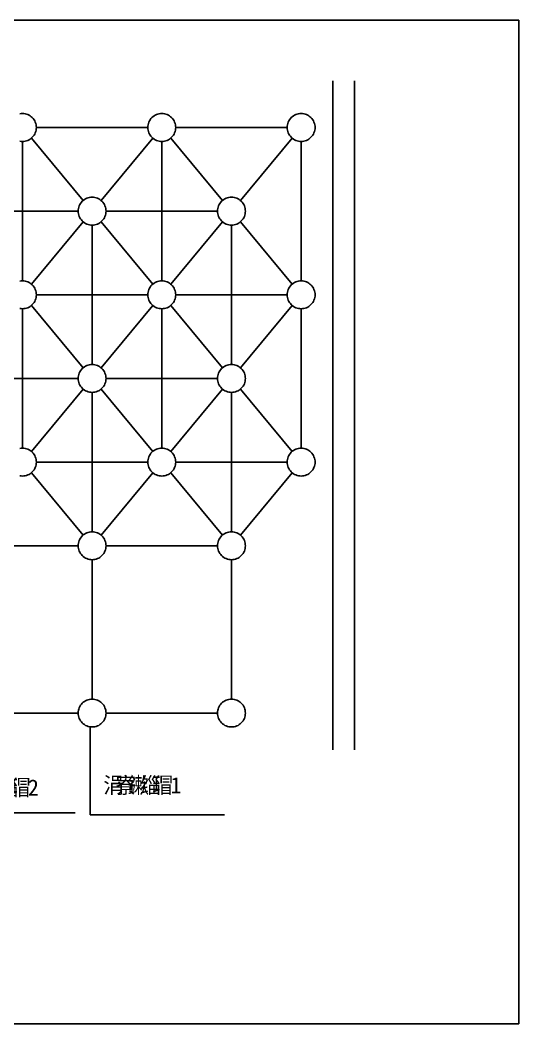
# Model space of a CAD drawing. Header units: metres. Extents: x 0 to 420, y 0 to 297.
# Drawn here: x 272.3 to 420, y 0 to 297 of the extents above; entities that cross this region are included whole.
import ezdxf

# ---------------------------------------------------------------- set-up
doc = ezdxf.new("R2010")
doc.units = ezdxf.units.M

msp = doc.modelspace()

# ---------------------------------------------------------------- linework, layer by layer
for p, q in [((420, 297), (0, 297)), ((420, 0), (420, 297)), ((364.89, 279.06), (364.89, 81.07)), ((371.3, 279.06), (371.3, 81.07)), ((310.15, 265.22), (277.15, 265.22)), ((277.15, 265.22), (310.15, 265.22)), ((351.4, 265.22), (318.4, 265.22)), ((318.4, 265.22), (351.4, 265.22)), ((275.66, 262.05), (291.01, 243.64)), ((296.29, 243.64), (311.63, 262.05)), ((316.91, 262.05), (332.26, 243.64)), ((337.54, 243.64), (352.88, 262.05)), ((273.02, 261.1), (273.02, 219.85)), ((314.27, 261.1), (314.27, 219.85)), ((355.52, 261.1), (355.52, 219.85)), ((256.52, 240.47), (289.52, 240.47)), ((297.77, 240.47), (330.77, 240.47)), ((275.66, 218.89), (291.01, 237.3)), ((293.65, 236.35), (293.65, 195.1)), ((296.29, 237.3), (311.63, 218.89)), ((316.91, 218.89), (332.26, 237.3)), ((334.9, 236.35), (334.9, 195.1)), ((337.54, 237.3), (352.88, 218.89)), ((310.15, 215.72), (277.15, 215.72)), ((310.15, 215.72), (277.15, 215.72)), ((277.15, 215.72), (310.15, 215.72)), ((318.4, 215.72), (351.4, 215.72)), ((351.4, 215.72), (318.4, 215.72)), ((351.4, 215.72), (318.4, 215.72)), ((273.02, 211.6), (273.02, 170.35)), ((275.66, 212.55), (291.01, 194.14)), ((296.29, 194.14), (311.63, 212.55)), ((314.27, 211.6), (314.27, 170.35)), ((316.91, 212.55), (332.26, 194.14)), ((337.54, 194.14), (352.88, 212.55)), ((355.52, 211.6), (355.52, 170.35)), ((256.52, 190.97), (289.52, 190.97)), ((297.77, 190.97), (330.77, 190.97)), ((275.66, 169.39), (291.01, 187.8)), ((296.29, 187.8), (311.63, 169.39)), ((316.91, 169.39), (332.26, 187.8)), ((337.54, 187.8), (352.88, 169.39)), ((293.65, 186.85), (293.65, 145.6)), ((334.9, 186.85), (334.9, 145.6)), ((310.15, 166.22), (277.15, 166.22)), ((310.15, 166.22), (277.15, 166.22)), ((277.15, 166.22), (310.15, 166.22)), ((318.4, 166.22), (351.4, 166.22)), ((351.4, 166.22), (318.4, 166.22)), ((351.4, 166.22), (318.4, 166.22)), ((275.66, 163.05), (291.01, 144.64)), ((296.29, 144.64), (311.63, 163.05)), ((316.91, 163.05), (332.26, 144.64)), ((337.54, 144.64), (352.88, 163.05)), ((256.52, 141.47), (289.52, 141.47)), ((297.77, 141.47), (330.77, 141.47)), ((293.65, 137.35), (293.65, 96.1)), ((334.9, 137.35), (334.9, 96.1)), ((256.52, 91.97), (289.52, 91.97)), ((297.77, 91.97), (330.77, 91.97)), ((293.1, 87.88), (293.1, 61.85)), ((241.18, 62.49), (288.61, 62.49)), ((293.1, 61.85), (332.84, 61.85)), ((0, 0), (420, 0))]:
    msp.add_line(p, q)
for points in [[(277.15, 265.22), (277.13, 265.63), (277.07, 266.03), (276.97, 266.42), (276.83, 266.8), (276.66, 267.17), (276.45, 267.51), (276.21, 267.84), (275.94, 268.14), (275.64, 268.41), (275.31, 268.65), (274.97, 268.86), (274.6, 269.03), (274.22, 269.17), (273.83, 269.27), (273.43, 269.33), (273.02, 269.35), (272.62, 269.33), (272.22, 269.27)], [(318.4, 265.22), (318.38, 265.63), (318.32, 266.03), (318.22, 266.42), (318.08, 266.8), (317.91, 267.17), (317.7, 267.51), (317.46, 267.84), (317.19, 268.14), (316.89, 268.41), (316.56, 268.65), (316.22, 268.86), (315.85, 269.03), (315.47, 269.17), (315.08, 269.27), (314.68, 269.33), (314.27, 269.35), (313.87, 269.33), (313.47, 269.27), (313.07, 269.17), (312.69, 269.03), (312.33, 268.86), (311.98, 268.65), (311.66, 268.41), (311.36, 268.14), (311.08, 267.84), (310.84, 267.51), (310.63, 267.17), (310.46, 266.8), (310.32, 266.42), (310.23, 266.03), (310.17, 265.63), (310.15, 265.22), (310.17, 264.82), (310.23, 264.42), (310.32, 264.03), (310.46, 263.64), (310.63, 263.28), (310.84, 262.93), (311.08, 262.61), (311.36, 262.31), (311.66, 262.03), (311.98, 261.79), (312.33, 261.59), (312.69, 261.41), (313.07, 261.28), (313.47, 261.18), (313.87, 261.12), (314.27, 261.1), (314.68, 261.12), (315.08, 261.18), (315.47, 261.28), (315.85, 261.41), (316.22, 261.59), (316.56, 261.79), (316.89, 262.03), (317.19, 262.31), (317.46, 262.61), (317.7, 262.93), (317.91, 263.28), (318.08, 263.64), (318.22, 264.03), (318.32, 264.42), (318.38, 264.82), (318.4, 265.22)], [(359.65, 265.22), (359.63, 265.63), (359.57, 266.03), (359.47, 266.42), (359.33, 266.8), (359.16, 267.17), (358.95, 267.51), (358.71, 267.84), (358.44, 268.14), (358.14, 268.41), (357.81, 268.65), (357.47, 268.86), (357.1, 269.03), (356.72, 269.17), (356.33, 269.27), (355.93, 269.33), (355.52, 269.35), (355.12, 269.33), (354.72, 269.27), (354.32, 269.17), (353.94, 269.03), (353.58, 268.86), (353.23, 268.65), (352.91, 268.41), (352.61, 268.14), (352.33, 267.84), (352.09, 267.51), (351.88, 267.17), (351.71, 266.8), (351.57, 266.42), (351.48, 266.03), (351.42, 265.63), (351.4, 265.22), (351.42, 264.82), (351.48, 264.42), (351.57, 264.03), (351.71, 263.64), (351.88, 263.28), (352.09, 262.93), (352.33, 262.61), (352.61, 262.31), (352.91, 262.03), (353.23, 261.79), (353.58, 261.59), (353.94, 261.41), (354.32, 261.28), (354.72, 261.18), (355.12, 261.12), (355.52, 261.1), (355.93, 261.12), (356.33, 261.18), (356.72, 261.28), (357.1, 261.41), (357.47, 261.59), (357.81, 261.79), (358.14, 262.03), (358.44, 262.31), (358.71, 262.61), (358.95, 262.93), (359.16, 263.28), (359.33, 263.64), (359.47, 264.03), (359.57, 264.42), (359.63, 264.82), (359.65, 265.22)], [(272.22, 261.18), (272.62, 261.12), (273.02, 261.1), (273.43, 261.12), (273.83, 261.18), (274.22, 261.28), (274.6, 261.41), (274.97, 261.59), (275.31, 261.79), (275.64, 262.03), (275.94, 262.31), (276.21, 262.61), (276.45, 262.93), (276.66, 263.28), (276.83, 263.64), (276.97, 264.03), (277.07, 264.42), (277.13, 264.82), (277.15, 265.22)], [(297.77, 240.47), (297.75, 240.88), (297.69, 241.28), (297.59, 241.67), (297.46, 242.05), (297.29, 242.42), (297.08, 242.76), (296.84, 243.09), (296.56, 243.39), (296.26, 243.66), (295.94, 243.9), (295.59, 244.11), (295.23, 244.28), (294.84, 244.42), (294.45, 244.52), (294.05, 244.58), (293.65, 244.6), (293.24, 244.58), (292.84, 244.52), (292.45, 244.42), (292.07, 244.28), (291.7, 244.11), (291.36, 243.9), (291.03, 243.66), (290.73, 243.39), (290.46, 243.09), (290.22, 242.76), (290.01, 242.42), (289.84, 242.05), (289.7, 241.67), (289.6, 241.28), (289.54, 240.88), (289.52, 240.47), (289.54, 240.07), (289.6, 239.67), (289.7, 239.28), (289.84, 238.89), (290.01, 238.53), (290.22, 238.18), (290.46, 237.86), (290.73, 237.56), (291.03, 237.28), (291.36, 237.04), (291.7, 236.84), (292.07, 236.66), (292.45, 236.53), (292.84, 236.43), (293.24, 236.37), (293.65, 236.35), (294.05, 236.37), (294.45, 236.43), (294.84, 236.53), (295.23, 236.66), (295.59, 236.84), (295.94, 237.04), (296.26, 237.28), (296.56, 237.56), (296.84, 237.86), (297.08, 238.18), (297.29, 238.53), (297.46, 238.89), (297.59, 239.28), (297.69, 239.67), (297.75, 240.07), (297.77, 240.47)], [(339.02, 240.47), (339, 240.88), (338.94, 241.28), (338.84, 241.67), (338.71, 242.05), (338.54, 242.42), (338.33, 242.76), (338.09, 243.09), (337.81, 243.39), (337.51, 243.66), (337.19, 243.9), (336.84, 244.11), (336.48, 244.28), (336.09, 244.42), (335.7, 244.52), (335.3, 244.58), (334.9, 244.6), (334.49, 244.58), (334.09, 244.52), (333.7, 244.42), (333.32, 244.28), (332.95, 244.11), (332.61, 243.9), (332.28, 243.66), (331.98, 243.39), (331.71, 243.09), (331.47, 242.76), (331.26, 242.42), (331.09, 242.05), (330.95, 241.67), (330.85, 241.28), (330.79, 240.88), (330.77, 240.47), (330.79, 240.07), (330.85, 239.67), (330.95, 239.28), (331.09, 238.89), (331.26, 238.53), (331.47, 238.18), (331.71, 237.86), (331.98, 237.56), (332.28, 237.28), (332.61, 237.04), (332.95, 236.84), (333.32, 236.66), (333.7, 236.53), (334.09, 236.43), (334.49, 236.37), (334.9, 236.35), (335.3, 236.37), (335.7, 236.43), (336.09, 236.53), (336.48, 236.66), (336.84, 236.84), (337.19, 237.04), (337.51, 237.28), (337.81, 237.56), (338.09, 237.86), (338.33, 238.18), (338.54, 238.53), (338.71, 238.89), (338.84, 239.28), (338.94, 239.67), (339, 240.07), (339.02, 240.47)], [(277.15, 215.72), (277.13, 216.13), (277.07, 216.53), (276.97, 216.92), (276.83, 217.3), (276.66, 217.67), (276.45, 218.01), (276.21, 218.34), (275.94, 218.64), (275.64, 218.91), (275.31, 219.15), (274.97, 219.36), (274.6, 219.53), (274.22, 219.67), (273.83, 219.77), (273.43, 219.83), (273.02, 219.85), (272.62, 219.83), (272.22, 219.77)], [(318.4, 215.72), (318.38, 216.13), (318.32, 216.53), (318.22, 216.92), (318.08, 217.3), (317.91, 217.67), (317.7, 218.01), (317.46, 218.34), (317.19, 218.64), (316.89, 218.91), (316.56, 219.15), (316.22, 219.36), (315.85, 219.53), (315.47, 219.67), (315.08, 219.77), (314.68, 219.83), (314.27, 219.85), (313.87, 219.83), (313.47, 219.77), (313.07, 219.67), (312.69, 219.53), (312.33, 219.36), (311.98, 219.15), (311.66, 218.91), (311.36, 218.64), (311.08, 218.34), (310.84, 218.01), (310.63, 217.67), (310.46, 217.3), (310.32, 216.92), (310.23, 216.53), (310.17, 216.13), (310.15, 215.72), (310.17, 215.32), (310.23, 214.92), (310.32, 214.53), (310.46, 214.14), (310.63, 213.78), (310.84, 213.43), (311.08, 213.11), (311.36, 212.81), (311.66, 212.53), (311.98, 212.29), (312.33, 212.09), (312.69, 211.91), (313.07, 211.78), (313.47, 211.68), (313.87, 211.62), (314.27, 211.6), (314.68, 211.62), (315.08, 211.68), (315.47, 211.78), (315.85, 211.91), (316.22, 212.09), (316.56, 212.29), (316.89, 212.53), (317.19, 212.81), (317.46, 213.11), (317.7, 213.43), (317.91, 213.78), (318.08, 214.14), (318.22, 214.53), (318.32, 214.92), (318.38, 215.32), (318.4, 215.72)], [(359.65, 215.72), (359.63, 216.13), (359.57, 216.53), (359.47, 216.92), (359.33, 217.3), (359.16, 217.67), (358.95, 218.01), (358.71, 218.34), (358.44, 218.64), (358.14, 218.91), (357.81, 219.15), (357.47, 219.36), (357.1, 219.53), (356.72, 219.67), (356.33, 219.77), (355.93, 219.83), (355.52, 219.85), (355.12, 219.83), (354.72, 219.77), (354.32, 219.67), (353.94, 219.53), (353.58, 219.36), (353.23, 219.15), (352.91, 218.91), (352.61, 218.64), (352.33, 218.34), (352.09, 218.01), (351.88, 217.67), (351.71, 217.3), (351.57, 216.92), (351.48, 216.53), (351.42, 216.13), (351.4, 215.72), (351.42, 215.32), (351.48, 214.92), (351.57, 214.53), (351.71, 214.14), (351.88, 213.78), (352.09, 213.43), (352.33, 213.11), (352.61, 212.81), (352.91, 212.53), (353.23, 212.29), (353.58, 212.09), (353.94, 211.91), (354.32, 211.78), (354.72, 211.68), (355.12, 211.62), (355.52, 211.6), (355.93, 211.62), (356.33, 211.68), (356.72, 211.78), (357.1, 211.91), (357.47, 212.09), (357.81, 212.29), (358.14, 212.53), (358.44, 212.81), (358.71, 213.11), (358.95, 213.43), (359.16, 213.78), (359.33, 214.14), (359.47, 214.53), (359.57, 214.92), (359.63, 215.32), (359.65, 215.72)], [(272.22, 211.68), (272.62, 211.62), (273.02, 211.6), (273.43, 211.62), (273.83, 211.68), (274.22, 211.78), (274.6, 211.91), (274.97, 212.09), (275.31, 212.29), (275.64, 212.53), (275.94, 212.81), (276.21, 213.11), (276.45, 213.43), (276.66, 213.78), (276.83, 214.14), (276.97, 214.53), (277.07, 214.92), (277.13, 215.32), (277.15, 215.72)], [(297.77, 190.97), (297.75, 191.38), (297.69, 191.78), (297.59, 192.17), (297.46, 192.55), (297.29, 192.92), (297.08, 193.26), (296.84, 193.59), (296.56, 193.89), (296.26, 194.16), (295.94, 194.4), (295.59, 194.61), (295.23, 194.78), (294.84, 194.92), (294.45, 195.02), (294.05, 195.08), (293.65, 195.1), (293.24, 195.08), (292.84, 195.02), (292.45, 194.92), (292.07, 194.78), (291.7, 194.61), (291.36, 194.4), (291.03, 194.16), (290.73, 193.89), (290.46, 193.59), (290.22, 193.26), (290.01, 192.92), (289.84, 192.55), (289.7, 192.17), (289.6, 191.78), (289.54, 191.38), (289.52, 190.97), (289.54, 190.57), (289.6, 190.17), (289.7, 189.78), (289.84, 189.39), (290.01, 189.03), (290.22, 188.68), (290.46, 188.36), (290.73, 188.06), (291.03, 187.78), (291.36, 187.54), (291.7, 187.34), (292.07, 187.16), (292.45, 187.03), (292.84, 186.93), (293.24, 186.87), (293.65, 186.85), (294.05, 186.87), (294.45, 186.93), (294.84, 187.03), (295.23, 187.16), (295.59, 187.34), (295.94, 187.54), (296.26, 187.78), (296.56, 188.06), (296.84, 188.36), (297.08, 188.68), (297.29, 189.03), (297.46, 189.39), (297.59, 189.78), (297.69, 190.17), (297.75, 190.57), (297.77, 190.97)], [(339.02, 190.97), (339, 191.38), (338.94, 191.78), (338.84, 192.17), (338.71, 192.55), (338.54, 192.92), (338.33, 193.26), (338.09, 193.59), (337.81, 193.89), (337.51, 194.16), (337.19, 194.4), (336.84, 194.61), (336.48, 194.78), (336.09, 194.92), (335.7, 195.02), (335.3, 195.08), (334.9, 195.1), (334.49, 195.08), (334.09, 195.02), (333.7, 194.92), (333.32, 194.78), (332.95, 194.61), (332.61, 194.4), (332.28, 194.16), (331.98, 193.89), (331.71, 193.59), (331.47, 193.26), (331.26, 192.92), (331.09, 192.55), (330.95, 192.17), (330.85, 191.78), (330.79, 191.38), (330.77, 190.97), (330.79, 190.57), (330.85, 190.17), (330.95, 189.78), (331.09, 189.39), (331.26, 189.03), (331.47, 188.68), (331.71, 188.36), (331.98, 188.06), (332.28, 187.78), (332.61, 187.54), (332.95, 187.34), (333.32, 187.16), (333.7, 187.03), (334.09, 186.93), (334.49, 186.87), (334.9, 186.85), (335.3, 186.87), (335.7, 186.93), (336.09, 187.03), (336.48, 187.16), (336.84, 187.34), (337.19, 187.54), (337.51, 187.78), (337.81, 188.06), (338.09, 188.36), (338.33, 188.68), (338.54, 189.03), (338.71, 189.39), (338.84, 189.78), (338.94, 190.17), (339, 190.57), (339.02, 190.97)], [(277.15, 166.22), (277.13, 166.63), (277.07, 167.03), (276.97, 167.42), (276.83, 167.8), (276.66, 168.17), (276.45, 168.51), (276.21, 168.84), (275.94, 169.14), (275.64, 169.41), (275.31, 169.65), (274.97, 169.86), (274.6, 170.03), (274.22, 170.17), (273.83, 170.27), (273.43, 170.33), (273.02, 170.35), (272.62, 170.33), (272.22, 170.27)], [(318.4, 166.22), (318.38, 166.63), (318.32, 167.03), (318.22, 167.42), (318.08, 167.8), (317.91, 168.17), (317.7, 168.51), (317.46, 168.84), (317.19, 169.14), (316.89, 169.41), (316.56, 169.65), (316.22, 169.86), (315.85, 170.03), (315.47, 170.17), (315.08, 170.27), (314.68, 170.33), (314.27, 170.35), (313.87, 170.33), (313.47, 170.27), (313.07, 170.17), (312.69, 170.03), (312.33, 169.86), (311.98, 169.65), (311.66, 169.41), (311.36, 169.14), (311.08, 168.84), (310.84, 168.51), (310.63, 168.17), (310.46, 167.8), (310.32, 167.42), (310.23, 167.03), (310.17, 166.63), (310.15, 166.22), (310.17, 165.82), (310.23, 165.42), (310.32, 165.03), (310.46, 164.64), (310.63, 164.28), (310.84, 163.93), (311.08, 163.61), (311.36, 163.31), (311.66, 163.03), (311.98, 162.79), (312.33, 162.59), (312.69, 162.41), (313.07, 162.28), (313.47, 162.18), (313.87, 162.12), (314.27, 162.1), (314.68, 162.12), (315.08, 162.18), (315.47, 162.28), (315.85, 162.41), (316.22, 162.59), (316.56, 162.79), (316.89, 163.03), (317.19, 163.31), (317.46, 163.61), (317.7, 163.93), (317.91, 164.28), (318.08, 164.64), (318.22, 165.03), (318.32, 165.42), (318.38, 165.82), (318.4, 166.22)], [(359.65, 166.22), (359.63, 166.63), (359.57, 167.03), (359.47, 167.42), (359.33, 167.8), (359.16, 168.17), (358.95, 168.51), (358.71, 168.84), (358.44, 169.14), (358.14, 169.41), (357.81, 169.65), (357.47, 169.86), (357.1, 170.03), (356.72, 170.17), (356.33, 170.27), (355.93, 170.33), (355.52, 170.35), (355.12, 170.33), (354.72, 170.27), (354.32, 170.17), (353.94, 170.03), (353.58, 169.86), (353.23, 169.65), (352.91, 169.41), (352.61, 169.14), (352.33, 168.84), (352.09, 168.51), (351.88, 168.17), (351.71, 167.8), (351.57, 167.42), (351.48, 167.03), (351.42, 166.63), (351.4, 166.22), (351.42, 165.82), (351.48, 165.42), (351.57, 165.03), (351.71, 164.64), (351.88, 164.28), (352.09, 163.93), (352.33, 163.61), (352.61, 163.31), (352.91, 163.03), (353.23, 162.79), (353.58, 162.59), (353.94, 162.41), (354.32, 162.28), (354.72, 162.18), (355.12, 162.12), (355.52, 162.1), (355.93, 162.12), (356.33, 162.18), (356.72, 162.28), (357.1, 162.41), (357.47, 162.59), (357.81, 162.79), (358.14, 163.03), (358.44, 163.31), (358.71, 163.61), (358.95, 163.93), (359.16, 164.28), (359.33, 164.64), (359.47, 165.03), (359.57, 165.42), (359.63, 165.82), (359.65, 166.22)], [(272.22, 162.18), (272.62, 162.12), (273.02, 162.1), (273.43, 162.12), (273.83, 162.18), (274.22, 162.28), (274.6, 162.41), (274.97, 162.59), (275.31, 162.79), (275.64, 163.03), (275.94, 163.31), (276.21, 163.61), (276.45, 163.93), (276.66, 164.28), (276.83, 164.64), (276.97, 165.03), (277.07, 165.42), (277.13, 165.82), (277.15, 166.22)], [(297.77, 141.47), (297.75, 141.88), (297.69, 142.28), (297.59, 142.67), (297.46, 143.05), (297.29, 143.42), (297.08, 143.76), (296.84, 144.09), (296.56, 144.39), (296.26, 144.66), (295.94, 144.9), (295.59, 145.11), (295.23, 145.28), (294.84, 145.42), (294.45, 145.52), (294.05, 145.58), (293.65, 145.6), (293.24, 145.58), (292.84, 145.52), (292.45, 145.42), (292.07, 145.28), (291.7, 145.11), (291.36, 144.9), (291.03, 144.66), (290.73, 144.39), (290.46, 144.09), (290.22, 143.76), (290.01, 143.42), (289.84, 143.05), (289.7, 142.67), (289.6, 142.28), (289.54, 141.88), (289.52, 141.47), (289.54, 141.07), (289.6, 140.67), (289.7, 140.28), (289.84, 139.89), (290.01, 139.53), (290.22, 139.18), (290.46, 138.86), (290.73, 138.56), (291.03, 138.28), (291.36, 138.04), (291.7, 137.84), (292.07, 137.66), (292.45, 137.53), (292.84, 137.43), (293.24, 137.37), (293.65, 137.35), (294.05, 137.37), (294.45, 137.43), (294.84, 137.53), (295.23, 137.66), (295.59, 137.84), (295.94, 138.04), (296.26, 138.28), (296.56, 138.56), (296.84, 138.86), (297.08, 139.18), (297.29, 139.53), (297.46, 139.89), (297.59, 140.28), (297.69, 140.67), (297.75, 141.07), (297.77, 141.47)], [(339.02, 141.47), (339, 141.88), (338.94, 142.28), (338.84, 142.67), (338.71, 143.05), (338.54, 143.42), (338.33, 143.76), (338.09, 144.09), (337.81, 144.39), (337.51, 144.66), (337.19, 144.9), (336.84, 145.11), (336.48, 145.28), (336.09, 145.42), (335.7, 145.52), (335.3, 145.58), (334.9, 145.6), (334.49, 145.58), (334.09, 145.52), (333.7, 145.42), (333.32, 145.28), (332.95, 145.11), (332.61, 144.9), (332.28, 144.66), (331.98, 144.39), (331.71, 144.09), (331.47, 143.76), (331.26, 143.42), (331.09, 143.05), (330.95, 142.67), (330.85, 142.28), (330.79, 141.88), (330.77, 141.47), (330.79, 141.07), (330.85, 140.67), (330.95, 140.28), (331.09, 139.89), (331.26, 139.53), (331.47, 139.18), (331.71, 138.86), (331.98, 138.56), (332.28, 138.28), (332.61, 138.04), (332.95, 137.84), (333.32, 137.66), (333.7, 137.53), (334.09, 137.43), (334.49, 137.37), (334.9, 137.35), (335.3, 137.37), (335.7, 137.43), (336.09, 137.53), (336.48, 137.66), (336.84, 137.84), (337.19, 138.04), (337.51, 138.28), (337.81, 138.56), (338.09, 138.86), (338.33, 139.18), (338.54, 139.53), (338.71, 139.89), (338.84, 140.28), (338.94, 140.67), (339, 141.07), (339.02, 141.47)], [(297.77, 91.97), (297.75, 92.38), (297.69, 92.78), (297.59, 93.17), (297.46, 93.55), (297.29, 93.92), (297.08, 94.26), (296.84, 94.59), (296.56, 94.89), (296.26, 95.16), (295.94, 95.4), (295.59, 95.61), (295.23, 95.78), (294.84, 95.92), (294.45, 96.02), (294.05, 96.08), (293.65, 96.1), (293.24, 96.08), (292.84, 96.02), (292.45, 95.92), (292.07, 95.78), (291.7, 95.61), (291.36, 95.4), (291.03, 95.16), (290.73, 94.89), (290.46, 94.59), (290.22, 94.26), (290.01, 93.92), (289.84, 93.55), (289.7, 93.17), (289.6, 92.78), (289.54, 92.38), (289.52, 91.97), (289.54, 91.57), (289.6, 91.17), (289.7, 90.78), (289.84, 90.39), (290.01, 90.03), (290.22, 89.68), (290.46, 89.36), (290.73, 89.06), (291.03, 88.78), (291.36, 88.54), (291.7, 88.34), (292.07, 88.16), (292.45, 88.03), (292.84, 87.93), (293.24, 87.87), (293.65, 87.85), (294.05, 87.87), (294.45, 87.93), (294.84, 88.03), (295.23, 88.16), (295.59, 88.34), (295.94, 88.54), (296.26, 88.78), (296.56, 89.06), (296.84, 89.36), (297.08, 89.68), (297.29, 90.03), (297.46, 90.39), (297.59, 90.78), (297.69, 91.17), (297.75, 91.57), (297.77, 91.97)], [(339.02, 91.97), (339, 92.38), (338.94, 92.78), (338.84, 93.17), (338.71, 93.55), (338.54, 93.92), (338.33, 94.26), (338.09, 94.59), (337.81, 94.89), (337.51, 95.16), (337.19, 95.4), (336.84, 95.61), (336.48, 95.78), (336.09, 95.92), (335.7, 96.02), (335.3, 96.08), (334.9, 96.1), (334.49, 96.08), (334.09, 96.02), (333.7, 95.92), (333.32, 95.78), (332.95, 95.61), (332.61, 95.4), (332.28, 95.16), (331.98, 94.89), (331.71, 94.59), (331.47, 94.26), (331.26, 93.92), (331.09, 93.55), (330.95, 93.17), (330.85, 92.78), (330.79, 92.38), (330.77, 91.97), (330.79, 91.57), (330.85, 91.17), (330.95, 90.78), (331.09, 90.39), (331.26, 90.03), (331.47, 89.68), (331.71, 89.36), (331.98, 89.06), (332.28, 88.78), (332.61, 88.54), (332.95, 88.34), (333.32, 88.16), (333.7, 88.03), (334.09, 87.93), (334.49, 87.87), (334.9, 87.85), (335.3, 87.87), (335.7, 87.93), (336.09, 88.03), (336.48, 88.16), (336.84, 88.34), (337.19, 88.54), (337.51, 88.78), (337.81, 89.06), (338.09, 89.36), (338.33, 89.68), (338.54, 90.03), (338.71, 90.39), (338.84, 90.78), (338.94, 91.17), (339, 91.57), (339.02, 91.97)]]:
    msp.add_lwpolyline(points)

# ---------------------------------------------------------------- texts
for s, p in [('缁', (265.61, 67.57)), ('瑁', (269.23, 67.57)), ('2', (274.65, 67.57)), ('涓', (296.96, 68.26)), ('寮', (300.58, 68.26)), ('鏉', (304.19, 68.26)), ('缁', (307.81, 68.26)), ('瑁', (311.42, 68.26)), ('1', (316.85, 68.26))]:
    msp.add_text(s, height=4.75).set_placement(p)

doc.saveas('drawing.dxf')
